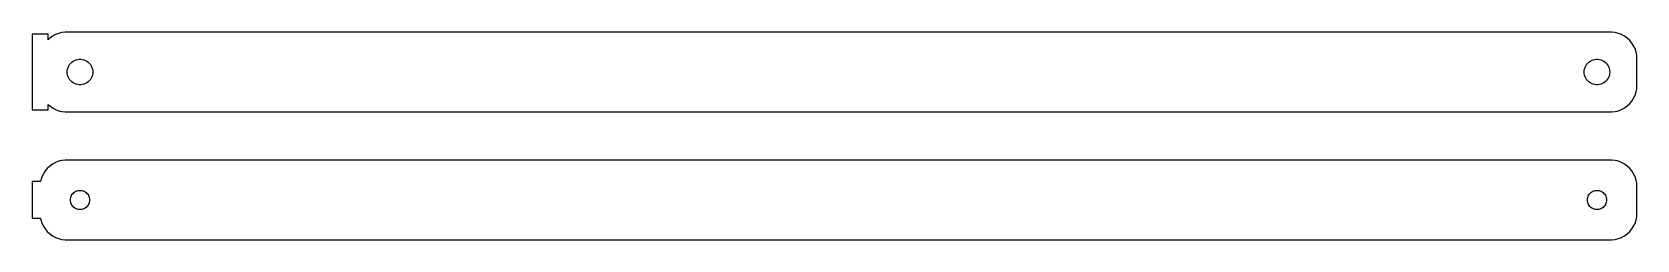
# Model space of a CAD drawing. Header units: metres. Extents: x -152 to 150, y 17 to 55.
import ezdxf

# ---------------------------------------------------------------- set-up
doc = ezdxf.new("R2010")
doc.units = ezdxf.units.M

msp = doc.modelspace()

# ---------------------------------------------------------------- linework, layer by layer
for p, q in [((-148.5, 55.1148), (-151.5, 55.1148)), ((-151.5, 55.1148), (-151.5, 40.8852)), ((-148.5, 54.0587), (-148.5, 55.1148)), ((-148.187, 54.3526), (-148.5, 54.0587)), ((-147.679, 54.7216), (-148.187, 54.3526)), ((-147.129, 55.0241), (-147.679, 54.7216)), ((-146.545, 55.2553), (-147.129, 55.0241)), ((-145.937, 55.4114), (-146.545, 55.2553)), ((-145.314, 55.4901), (-145.937, 55.4114)), ((145.314, 55.4901), (-145.314, 55.4901)), ((145.937, 55.4114), (145.314, 55.4901)), ((146.545, 55.2553), (145.937, 55.4114)), ((147.129, 55.0241), (146.545, 55.2553)), ((147.679, 54.7216), (147.129, 55.0241)), ((148.187, 54.3526), (147.679, 54.7216)), ((148.645, 53.9227), (148.187, 54.3526)), ((149.045, 53.4389), (148.645, 53.9227)), ((149.382, 52.9088), (149.045, 53.4389)), ((149.649, 52.3406), (149.382, 52.9088)), ((149.843, 51.7434), (149.649, 52.3406)), ((149.961, 51.1267), (149.843, 51.7434)), ((-144.9, 48), (-144.881, 48.3008)), ((-144.881, 48.3008), (-144.825, 48.5968)), ((-144.825, 48.5968), (-144.731, 48.8835)), ((-144.731, 48.8835), (-144.603, 49.1562)), ((-144.603, 49.1562), (-144.442, 49.4107)), ((-144.442, 49.4107), (-144.25, 49.6429)), ((-144.25, 49.6429), (-144.03, 49.8492)), ((-144.03, 49.8492), (-143.786, 50.0264)), ((-143.786, 50.0264), (-143.522, 50.1716)), ((-143.522, 50.1716), (-143.242, 50.2825)), ((-143.242, 50.2825), (-142.95, 50.3575)), ((-142.95, 50.3575), (-142.651, 50.3953)), ((-142.651, 50.3953), (-142.349, 50.3953)), ((-142.349, 50.3953), (-142.05, 50.3575)), ((-142.05, 50.3575), (-141.758, 50.2825)), ((-141.758, 50.2825), (-141.478, 50.1716)), ((-141.478, 50.1716), (-141.214, 50.0264)), ((-141.214, 50.0264), (-140.97, 49.8492)), ((-140.97, 49.8492), (-140.75, 49.6429)), ((-140.75, 49.6429), (-140.558, 49.4107)), ((-140.558, 49.4107), (-140.397, 49.1562)), ((-140.397, 49.1562), (-140.269, 48.8835)), ((-140.269, 48.8835), (-140.175, 48.5968)), ((-140.175, 48.5968), (-140.119, 48.3008)), ((-140.119, 48.3008), (-140.1, 48)), ((140.1, 48), (140.119, 48.3008)), ((140.119, 48.3008), (140.175, 48.5968)), ((140.175, 48.5968), (140.269, 48.8835)), ((140.269, 48.8835), (140.397, 49.1562)), ((140.397, 49.1562), (140.558, 49.4107)), ((140.558, 49.4107), (140.75, 49.6429)), ((140.75, 49.6429), (140.97, 49.8492)), ((140.97, 49.8492), (141.214, 50.0264)), ((141.214, 50.0264), (141.478, 50.1716)), ((141.478, 50.1716), (141.758, 50.2825)), ((141.758, 50.2825), (142.05, 50.3575)), ((142.05, 50.3575), (142.349, 50.3953)), ((142.349, 50.3953), (142.651, 50.3953)), ((142.651, 50.3953), (142.95, 50.3575)), ((142.95, 50.3575), (143.242, 50.2825)), ((143.242, 50.2825), (143.522, 50.1716)), ((143.522, 50.1716), (143.786, 50.0264)), ((143.786, 50.0264), (144.03, 49.8492)), ((144.03, 49.8492), (144.25, 49.6429)), ((144.25, 49.6429), (144.442, 49.4107)), ((144.442, 49.4107), (144.603, 49.1562)), ((144.603, 49.1562), (144.731, 48.8835)), ((144.731, 48.8835), (144.825, 48.5968)), ((144.825, 48.5968), (144.881, 48.3008)), ((144.881, 48.3008), (144.9, 48)), ((150, 50.5), (149.961, 51.1267)), ((150, 45.5), (150, 50.5)), ((-144.881, 47.6992), (-144.9, 48)), ((-144.825, 47.4032), (-144.881, 47.6992)), ((-144.731, 47.1165), (-144.825, 47.4032)), ((-144.603, 46.8438), (-144.731, 47.1165)), ((-144.442, 46.5893), (-144.603, 46.8438)), ((-144.25, 46.3571), (-144.442, 46.5893)), ((-144.03, 46.1508), (-144.25, 46.3571)), ((-143.786, 45.9736), (-144.03, 46.1508)), ((-143.522, 45.8284), (-143.786, 45.9736)), ((-143.242, 45.7175), (-143.522, 45.8284)), ((-142.95, 45.6425), (-143.242, 45.7175)), ((-142.651, 45.6047), (-142.95, 45.6425)), ((-142.349, 45.6047), (-142.651, 45.6047)), ((-142.05, 45.6425), (-142.349, 45.6047)), ((-141.758, 45.7175), (-142.05, 45.6425)), ((-141.478, 45.8284), (-141.758, 45.7175)), ((-141.214, 45.9736), (-141.478, 45.8284)), ((-140.97, 46.1508), (-141.214, 45.9736)), ((-140.75, 46.3571), (-140.97, 46.1508)), ((-140.558, 46.5893), (-140.75, 46.3571)), ((-140.397, 46.8438), (-140.558, 46.5893)), ((-140.269, 47.1165), (-140.397, 46.8438)), ((-140.175, 47.4032), (-140.269, 47.1165)), ((-140.119, 47.6992), (-140.175, 47.4032)), ((-140.1, 48), (-140.119, 47.6992)), ((140.119, 47.6992), (140.1, 48)), ((140.175, 47.4032), (140.119, 47.6992)), ((140.269, 47.1165), (140.175, 47.4032)), ((140.397, 46.8438), (140.269, 47.1165)), ((140.558, 46.5893), (140.397, 46.8438)), ((140.75, 46.3571), (140.558, 46.5893)), ((140.97, 46.1508), (140.75, 46.3571)), ((141.214, 45.9736), (140.97, 46.1508)), ((141.478, 45.8284), (141.214, 45.9736)), ((141.758, 45.7175), (141.478, 45.8284)), ((142.05, 45.6425), (141.758, 45.7175)), ((142.349, 45.6047), (142.05, 45.6425)), ((142.651, 45.6047), (142.349, 45.6047)), ((142.95, 45.6425), (142.651, 45.6047)), ((143.242, 45.7175), (142.95, 45.6425)), ((143.522, 45.8284), (143.242, 45.7175)), ((143.786, 45.9736), (143.522, 45.8284)), ((144.03, 46.1508), (143.786, 45.9736)), ((144.25, 46.3571), (144.03, 46.1508)), ((144.442, 46.5893), (144.25, 46.3571)), ((144.603, 46.8438), (144.442, 46.5893)), ((144.731, 47.1165), (144.603, 46.8438)), ((144.825, 47.4032), (144.731, 47.1165)), ((144.881, 47.6992), (144.825, 47.4032)), ((144.9, 48), (144.881, 47.6992)), ((149.961, 44.8733), (150, 45.5)), ((148.645, 42.0773), (149.045, 42.5611)), ((149.045, 42.5611), (149.382, 43.0912)), ((149.382, 43.0912), (149.649, 43.6594)), ((149.649, 43.6594), (149.843, 44.2566)), ((149.843, 44.2566), (149.961, 44.8733)), ((-151.5, 40.8852), (-148.5, 40.8852)), ((-148.5, 40.8852), (-148.5, 41.9413)), ((-148.5, 41.9413), (-148.187, 41.6474)), ((-148.187, 41.6474), (-147.679, 41.2784)), ((-147.679, 41.2784), (-147.129, 40.9759)), ((-147.129, 40.9759), (-146.545, 40.7447)), ((-146.545, 40.7447), (-145.937, 40.5886)), ((-145.937, 40.5886), (-145.314, 40.5099)), ((-145.314, 40.5099), (145.314, 40.5099)), ((145.314, 40.5099), (145.937, 40.5886)), ((145.937, 40.5886), (146.545, 40.7447)), ((146.545, 40.7447), (147.129, 40.9759)), ((147.129, 40.9759), (147.679, 41.2784)), ((147.679, 41.2784), (148.187, 41.6474)), ((148.187, 41.6474), (148.645, 42.0773)), ((-148.187, 30.3526), (-148.645, 29.9227)), ((-147.679, 30.7216), (-148.187, 30.3526)), ((-147.129, 31.0241), (-147.679, 30.7216)), ((-146.545, 31.2553), (-147.129, 31.0241)), ((-145.937, 31.4114), (-146.545, 31.2553)), ((-145.314, 31.4901), (-145.937, 31.4114)), ((145.314, 31.4901), (-145.314, 31.4901)), ((145.937, 31.4114), (145.314, 31.4901)), ((146.545, 31.2553), (145.937, 31.4114)), ((147.129, 31.0241), (146.545, 31.2553)), ((147.679, 30.7216), (147.129, 31.0241)), ((148.187, 30.3526), (147.679, 30.7216)), ((148.645, 29.9227), (148.187, 30.3526)), ((-149.9, 27.4442), (-151.5, 27.4442)), ((-151.5, 27.4442), (-151.5, 20.5558)), ((-149.843, 27.7434), (-149.9, 27.4442)), ((-149.649, 28.3406), (-149.843, 27.7434)), ((-149.382, 28.9088), (-149.649, 28.3406)), ((-149.045, 29.4389), (-149.382, 28.9088)), ((-148.645, 29.9227), (-149.045, 29.4389)), ((149.045, 29.4389), (148.645, 29.9227)), ((149.382, 28.9088), (149.045, 29.4389)), ((149.649, 28.3406), (149.382, 28.9088)), ((149.843, 27.7434), (149.649, 28.3406)), ((149.961, 27.1267), (149.843, 27.7434)), ((-144.3, 24), (-144.286, 24.2256)), ((-144.286, 24.2256), (-144.243, 24.4476)), ((-144.243, 24.4476), (-144.174, 24.6626)), ((-144.174, 24.6626), (-144.077, 24.8671)), ((-144.077, 24.8671), (-143.956, 25.058)), ((-143.956, 25.058), (-143.812, 25.2322)), ((-143.812, 25.2322), (-143.647, 25.3869)), ((-143.647, 25.3869), (-143.464, 25.5198)), ((-143.464, 25.5198), (-143.266, 25.6287)), ((-143.266, 25.6287), (-143.056, 25.7119)), ((-143.056, 25.7119), (-142.837, 25.7681)), ((-142.837, 25.7681), (-142.613, 25.7964)), ((-142.613, 25.7964), (-142.387, 25.7964)), ((-142.387, 25.7964), (-142.163, 25.7681)), ((-142.163, 25.7681), (-141.944, 25.7119)), ((-141.944, 25.7119), (-141.734, 25.6287)), ((-141.734, 25.6287), (-141.536, 25.5198)), ((-141.536, 25.5198), (-141.353, 25.3869)), ((-141.353, 25.3869), (-141.188, 25.2322)), ((-141.188, 25.2322), (-141.044, 25.058)), ((-141.044, 25.058), (-140.923, 24.8671)), ((-140.923, 24.8671), (-140.826, 24.6626)), ((-140.826, 24.6626), (-140.757, 24.4476)), ((-140.757, 24.4476), (-140.714, 24.2256)), ((-140.714, 24.2256), (-140.7, 24)), ((140.7, 24), (140.714, 24.2256)), ((140.714, 24.2256), (140.757, 24.4476)), ((140.757, 24.4476), (140.826, 24.6626)), ((140.826, 24.6626), (140.923, 24.8671)), ((140.923, 24.8671), (141.044, 25.058)), ((141.044, 25.058), (141.188, 25.2322)), ((141.188, 25.2322), (141.353, 25.3869)), ((141.353, 25.3869), (141.536, 25.5198)), ((141.536, 25.5198), (141.734, 25.6287)), ((141.734, 25.6287), (141.944, 25.7119)), ((141.944, 25.7119), (142.163, 25.7681)), ((142.163, 25.7681), (142.387, 25.7964)), ((142.387, 25.7964), (142.613, 25.7964)), ((142.613, 25.7964), (142.837, 25.7681)), ((142.837, 25.7681), (143.056, 25.7119)), ((143.056, 25.7119), (143.266, 25.6287)), ((143.266, 25.6287), (143.464, 25.5198)), ((143.464, 25.5198), (143.647, 25.3869)), ((143.647, 25.3869), (143.812, 25.2322)), ((143.812, 25.2322), (143.956, 25.058)), ((143.956, 25.058), (144.077, 24.8671)), ((144.077, 24.8671), (144.174, 24.6626)), ((144.174, 24.6626), (144.243, 24.4476)), ((144.243, 24.4476), (144.286, 24.2256)), ((144.286, 24.2256), (144.3, 24)), ((150, 26.5), (149.961, 27.1267)), ((150, 21.5), (150, 26.5)), ((-144.286, 23.7744), (-144.3, 24)), ((-144.243, 23.5524), (-144.286, 23.7744)), ((-144.174, 23.3374), (-144.243, 23.5524)), ((-144.077, 23.1329), (-144.174, 23.3374)), ((-143.956, 22.942), (-144.077, 23.1329)), ((-143.812, 22.7678), (-143.956, 22.942)), ((-143.647, 22.6131), (-143.812, 22.7678)), ((-143.464, 22.4802), (-143.647, 22.6131)), ((-143.266, 22.3713), (-143.464, 22.4802)), ((-143.056, 22.2881), (-143.266, 22.3713)), ((-142.837, 22.2319), (-143.056, 22.2881)), ((-142.613, 22.2036), (-142.837, 22.2319)), ((-142.387, 22.2036), (-142.613, 22.2036)), ((-142.163, 22.2319), (-142.387, 22.2036)), ((-141.944, 22.2881), (-142.163, 22.2319)), ((-141.734, 22.3713), (-141.944, 22.2881)), ((-141.536, 22.4802), (-141.734, 22.3713)), ((-141.353, 22.6131), (-141.536, 22.4802)), ((-141.188, 22.7678), (-141.353, 22.6131)), ((-141.044, 22.942), (-141.188, 22.7678)), ((-140.923, 23.1329), (-141.044, 22.942)), ((-140.826, 23.3374), (-140.923, 23.1329)), ((-140.757, 23.5524), (-140.826, 23.3374)), ((-140.714, 23.7744), (-140.757, 23.5524)), ((-140.7, 24), (-140.714, 23.7744)), ((140.714, 23.7744), (140.7, 24)), ((140.757, 23.5524), (140.714, 23.7744)), ((140.826, 23.3374), (140.757, 23.5524)), ((140.923, 23.1329), (140.826, 23.3374)), ((141.044, 22.942), (140.923, 23.1329)), ((141.188, 22.7678), (141.044, 22.942)), ((141.353, 22.6131), (141.188, 22.7678)), ((141.536, 22.4802), (141.353, 22.6131)), ((141.734, 22.3713), (141.536, 22.4802)), ((141.944, 22.2881), (141.734, 22.3713)), ((142.163, 22.2319), (141.944, 22.2881)), ((142.387, 22.2036), (142.163, 22.2319)), ((142.613, 22.2036), (142.387, 22.2036)), ((142.837, 22.2319), (142.613, 22.2036)), ((143.056, 22.2881), (142.837, 22.2319)), ((143.266, 22.3713), (143.056, 22.2881)), ((143.464, 22.4802), (143.266, 22.3713)), ((143.647, 22.6131), (143.464, 22.4802)), ((143.812, 22.7678), (143.647, 22.6131)), ((143.956, 22.942), (143.812, 22.7678)), ((144.077, 23.1329), (143.956, 22.942)), ((144.174, 23.3374), (144.077, 23.1329)), ((144.243, 23.5524), (144.174, 23.3374)), ((144.286, 23.7744), (144.243, 23.5524)), ((144.3, 24), (144.286, 23.7744)), ((149.961, 20.8733), (150, 21.5)), ((-151.5, 20.5558), (-149.9, 20.5558)), ((-149.9, 20.5558), (-149.843, 20.2566)), ((-149.843, 20.2566), (-149.649, 19.6594)), ((-149.649, 19.6594), (-149.382, 19.0912)), ((-149.382, 19.0912), (-149.045, 18.5611)), ((-149.045, 18.5611), (-148.645, 18.0773)), ((148.645, 18.0773), (149.045, 18.5611)), ((149.045, 18.5611), (149.382, 19.0912)), ((149.382, 19.0912), (149.649, 19.6594)), ((149.649, 19.6594), (149.843, 20.2566)), ((149.843, 20.2566), (149.961, 20.8733)), ((-148.645, 18.0773), (-148.187, 17.6474)), ((-148.187, 17.6474), (-147.679, 17.2784)), ((-147.679, 17.2784), (-147.129, 16.9759)), ((-147.129, 16.9759), (-146.545, 16.7447)), ((-146.545, 16.7447), (-145.937, 16.5886)), ((-145.937, 16.5886), (-145.314, 16.5099)), ((-145.314, 16.5099), (145.314, 16.5099)), ((145.314, 16.5099), (145.937, 16.5886)), ((145.937, 16.5886), (146.545, 16.7447)), ((146.545, 16.7447), (147.129, 16.9759)), ((147.129, 16.9759), (147.679, 17.2784)), ((147.679, 17.2784), (148.187, 17.6474)), ((148.187, 17.6474), (148.645, 18.0773))]:
    msp.add_line(p, q)

doc.saveas('drawing.dxf')
